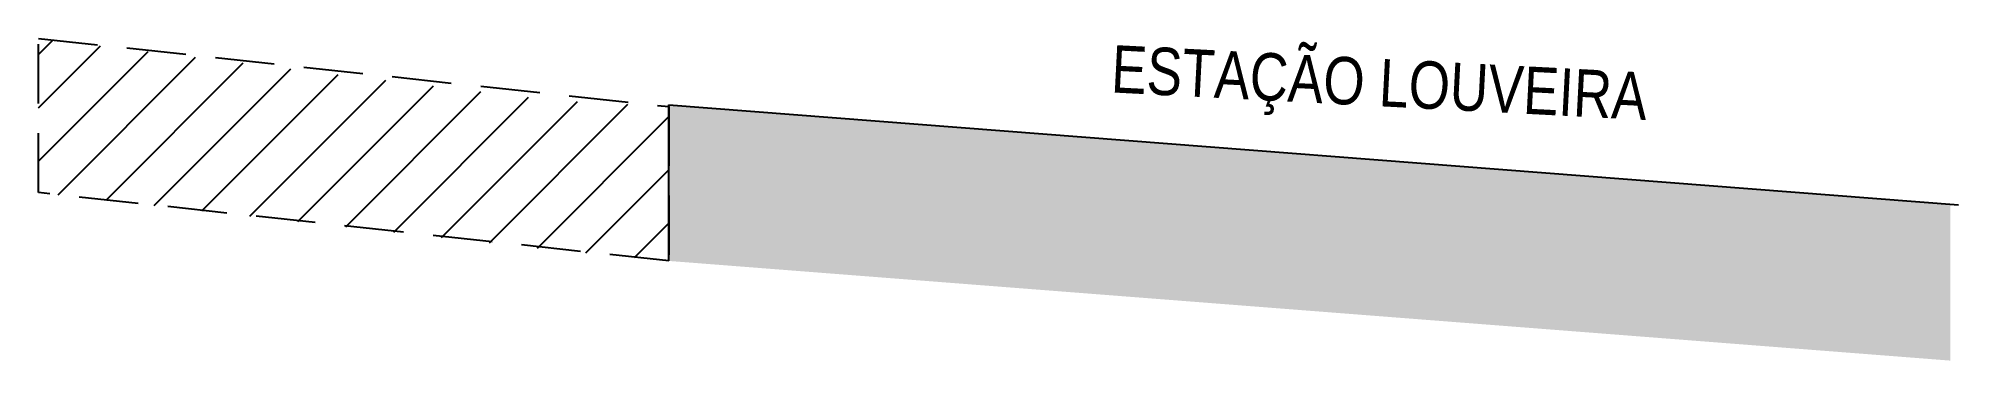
# Model space of a CAD drawing. Extents: x 296299 to 341239, y 7366855 to 7451724.
# Drawn here: x 338658.8 to 338820.7, y 7366854.8 to 7366882 of the extents above.
import ezdxf

# ---------------------------------------------------------------- set-up
doc = ezdxf.new("R2010")
doc.units = 0
doc.header["$LTSCALE"] = 10
doc.linetypes.add('DASHED', pattern=[0.75, 0.5, -0.25])
doc.layers.add('A-ARTICULAÇÃO', color=255, linetype='Continuous')
doc.layers.add('U-VT-PLATAFORMA', color=3, linetype='Continuous')
doc.layers.add('F-VT-PLANIMETRIA', color=3, linetype='Continuous', lineweight=0)
doc.styles.add('DIM', font='arial.ttf', dxfattribs={"width": 0.8})

msp = doc.modelspace()

# ---------------------------------------------------------------- hatches: boundary and pattern name
at = {"layer": 'A-ARTICULAÇÃO', "linetype": 'DASHED'}
h = msp.add_hatch(dxfattribs=at)
h.set_pattern_fill('ANSI31', color=3)
h.set_pattern_definition([(45, (-4620.5886, -3350.453), (-2.2450640303, 2.2450640303), [])])
h.paths.add_polyline_path([(338711.99, 7366863.22), (338711.99, 7366876.23), (338702.25, 7366876.77), (338658.84, 7366881.98), (338658.84, 7366868.98), (338702.25, 7366864.16)])
at = {"layer": 'U-VT-PLATAFORMA'}
h = msp.add_hatch(color=252, dxfattribs=at)
h.dxf.hatch_style = 1
h.paths.add_polyline_path([(338711.99, 7366876.37), (338711.99, 7366863.22), (338820, 7366854.82), (338820, 7366868)])

# ---------------------------------------------------------------- linework, layer by layer
at = {"layer": 'A-ARTICULAÇÃO', "color": 3, "linetype": 'DASHED'}
msp.add_lwpolyline([(338658.84, 7366881.98), (338711.99, 7366876.23), (338711.99, 7366863.22), (338658.84, 7366868.98), (338658.84, 7366881.98)], dxfattribs=at)
at = {"layer": 'F-VT-PLANIMETRIA'}
msp.add_line((338711.99, 7366863.22), (338711.99, 7366863.22), dxfattribs=at)
at = {"layer": 'U-VT-PLATAFORMA', "color": 2, "linetype": 'Continuous'}
for p, q in [((338711.99, 7366876.37), (338820.71, 7366867.95)), ((338711.99, 7366863.22), (338711.99, 7366876.37))]:
    msp.add_line(p, q, dxfattribs=at)

# ---------------------------------------------------------------- texts
at = {"layer": 'U-VT-PLATAFORMA', "style": 'DIM', "width": 0.8}
msp.add_text('ESTAÇÃO LOUVEIRA', height=4, rotation=357.0425, dxfattribs=at).set_placement((338749.21, 7366877.43))

doc.saveas('drawing.dxf')
